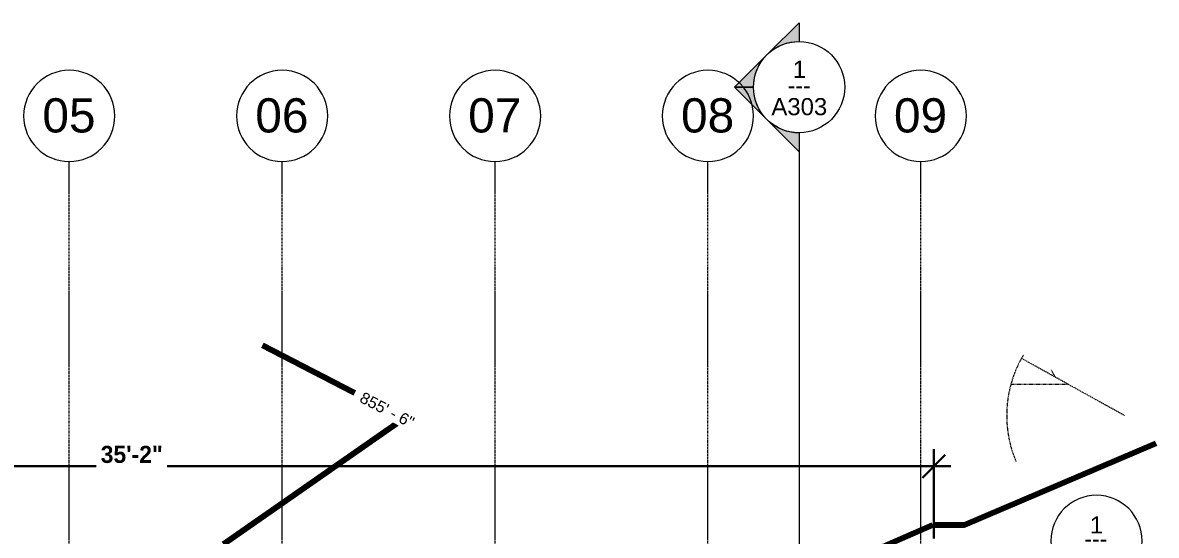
# Model space of a CAD drawing. Header units: inches. Extents: x -3276 to -1817, y 8217 to 9015.
# Drawn here: x -2282 to -1983.8, y 8880.4 to 9015.2 of the extents above; entities that cross this region are included whole.
import ezdxf

# ---------------------------------------------------------------- set-up
doc = ezdxf.new("R2010")
doc.units = ezdxf.units.IN
doc.header["$MEASUREMENT"] = 0
doc.linetypes.add('Dash', pattern=[0.25, 0.125, -0.125])
doc.linetypes.add('Grid Line 1_2_', pattern=[0.875, 0.5, -0.125, 0.125, -0.125])
for name, color, linetype, lineweight in [('A-ANNO-DIMS-1', 211, 'Continuous', 30), ('A-ANNO-SYMB', 150, 'Continuous', 9), ('A-DETL-GENF', 92, 'Continuous', 9), ('A-DETL-GENF-HDLN', 1, 'Dash', 9), ('C-TOPO-LABL', 7, 'Continuous', 9), ('C-TOPO-MAJR', 7, 'Continuous', 80), ('G-ANNO-SYMB-1', 111, 'Continuous', 9), ('S-GRID-1', 1, 'Grid Line 1_2_', 9), ('S-GRID-IDEN', 1, 'Continuous', 9)]:
    doc.layers.add(name, color=color, linetype=linetype, lineweight=lineweight)
doc.styles.add('Arial', font='arial.ttf', dxfattribs={"height": 3})
doc.styles.add('Arial_1', font='arial.ttf', dxfattribs={"height": 9})
doc.styles.add('Arial_2', font='arial.ttf', dxfattribs={"height": 4.5})
doc.styles.add('Century Gothic_1', font='ufonts.com_century-gothic.ttf', dxfattribs={"height": 4.5})
doc.styles.add('Century Gothic_2', font='ufonts.com_century-gothic.ttf', dxfattribs={"height": 0.09375})
doc.styles.add('Century Gothic_B', font='GOTHICB.TTF', dxfattribs={"height": 4.5})
doc.dimstyles.new('OD__1__Tol__', dxfattribs={"dimscale": 12, "dimtxt": 4.698757, "dimasz": 0.5, "dimexe": 0.375, "dimexo": 0.25, "dimgap": 0.0625, "dimtad": 1, "dimdec": 0, "dimzin": 3, "dimdsep": 46, "dimlunit": 4, "dimtxsty": 'Century Gothic_B', "dimblk1": 'OBLIQUE', "dimblk2": 'OBLIQUE', "dimsah": 1, "dimcen": 0.09, "dimdle": 0.375, "dimazin": 0, "dimtfac": 1, "dimtdec": 4, "dimtix": 1, "dimtmove": 0, "dimatfit": 3, "dimfxl": 1, "dimtvp": 1, "dimtfill": 1, "dimfrac": 2, "dimtolj": 1, "dimtzin": 0, "dimlwd": 30, "dimlwe": 30, "dimarcsym": 2})

# ---------------------------------------------------------------- blocks, each defined once
blk = doc.blocks.new('fraser photina 26748 - fraser photina 26748-1770216-FLOOR PLAN - 1ST FLOOR')
at = {"layer": 'A-DETL-GENF-HDLN'}
for p, q in [((8.17, 14.74), (8.17, 29.9)), ((0, 0), (15.03, 27.11)), ((10.08, 18.19), (12.05, 19.33))]:
    blk.add_line(p, q, dxfattribs=at)
blk.add_arc((0, 0), 31, 59.1134, 113.0318, dxfattribs=at)
blk = doc.blocks.new('_Oblique')
at = {"color": 0, "linetype": 'ByBlock', "lineweight": -2}
blk.add_line((-0.5, -0.5), (0.5, 0.5), dxfattribs=at)
blk = doc.blocks.new('DIMBLOCK3-FLOOR PLAN - 1ST FLOOR')
at = {"layer": 'A-ANNO-DIMS-1', "color": 0, "lineweight": 30, "transparency": 16777216}
for p, q in [((-2464.34, 8879.57), (-2464.34, 8903.06)), ((-2042.34, 8879.57), (-2042.34, 8903.06)), ((-2468.84, 8898.56), (-2037.84, 8898.56))]:
    blk.add_line(p, q, dxfattribs=at)
at = {"layer": 'Defpoints', "color": 0, "transparency": 16777216}
for p in [(-2042.34, 8898.56), (-2464.34, 8876.57), (-2042.34, 8876.57)]:
    blk.add_point(p, dxfattribs=at)
at = {"layer": 'A-ANNO-DIMS-1', "color": 0, "lineweight": 30, "transparency": 16777216, "xscale": 5.999999999999999, "yscale": 5.999999999999999, "zscale": 5.999999999999999, "rotation": 180}
blk.add_blockref('_Oblique', (-2464.34, 8898.56), dxfattribs=at)
at = {"layer": 'A-ANNO-DIMS-1', "color": 0, "lineweight": 30, "transparency": 16777216, "xscale": 5.999999999999999, "yscale": 5.999999999999999, "zscale": 5.999999999999999}
blk.add_blockref('_Oblique', (-2042.34, 8898.56), dxfattribs=at)
at = {"layer": 'A-ANNO-DIMS-1', "color": 0, "transparency": 16777216, "insert": (-2253.34, 8901.67), "char_height": 4.5, "attachment_point": 5, "style": 'Century Gothic_B', "bg_fill": 3, "box_fill_scale": 1.25, "bg_fill_color": 256, "bg_fill_true_color": 13158600, "bg_fill_transparency": 0}
blk.add_mtext('\\A1;35\'-2"', dxfattribs=at)
blk = doc.blocks.new('Section - Section Head - Filled-22785-FLOOR PLAN - 1ST FLOOR')
at = {"layer": 'G-ANNO-SYMB-1'}
h = blk.add_hatch(color=256, dxfattribs=at)
edge = h.paths.add_edge_path(flags=0)
edge.add_line((-0.4268, 0.1768), (-0.25, 0.3536))
edge.add_line((-0.25, 0.3536), (-0.25, 0.25))
edge.add_arc((-0.25, 0), 0.25, 90, 135)
h = blk.add_hatch(color=256, dxfattribs=at)
edge = h.paths.add_edge_path(flags=0)
edge.add_arc((-0.25, 0), 0.25, 45, 90)
edge.add_line((-0.25, 0.25), (-0.25, 0.3536))
edge.add_line((-0.25, 0.3536), (-0.0732, 0.1768))
h = blk.add_hatch(color=256, dxfattribs=at)
edge = h.paths.add_edge_path(flags=0)
edge.add_arc((-0.25, 0), 0.2503, 137.9216, 180)
edge.add_line((-0.5003, 0), (-0.6036, 0))
edge.add_line((-0.6036, 0), (-0.4358, 0.1678))
h = blk.add_hatch(color=256, dxfattribs=at)
edge = h.paths.add_edge_path(flags=0)
edge.add_line((-0.0642, 0.1678), (0.1036, 0))
edge.add_line((0.1036, 0), (0.0003, 0))
edge.add_arc((-0.25, 0), 0.2503, 0, 42.0784)
for p, q in [((-0.25, 0.3536), (-0.4268, 0.1768)), ((-0.25, 0.25), (-0.25, 0.3536)), ((-0.0732, 0.1768), (-0.25, 0.3536)), ((-0.25, 0.3536), (-0.25, 0.25)), ((-0.4358, 0.1678), (-0.6036, 0)), ((0.1036, 0), (-0.0642, 0.1678)), ((-0.6036, 0), (-0.5003, 0)), ((0.0003, 0), (0.1036, 0))]:
    blk.add_line(p, q, dxfattribs=at)
for centre, radius, start, end in [((-0.2503, 0), 0.25, 360, 180), ((-0.25, 0), 0.25, 90, 135), ((-0.25, 0), 0.25, 45, 90), ((-0.25, 0), 0.2503, 137.9216, 180), ((-0.25, 0), 0.2503, 0, 42.0784), ((-0.2503, 0), 0.25, 180, 360)]:
    blk.add_arc(centre, radius, start, end, dxfattribs=at)
blk = doc.blocks.new('Grid - Grid Head - Circle-50561-FLOOR PLAN - 1ST FLOOR')
at = {"layer": 'S-GRID-IDEN'}
for start, end in [(360, 180), (180, 360)]:
    blk.add_arc((0, 0), 0.25, start, end, dxfattribs=at)
blk = doc.blocks.new('Floor Plan - Callout Head-565430-FLOOR PLAN - 1ST FLOOR')
at = {"layer": 'A-ANNO-SYMB'}
for start, end in [(360, 180), (180, 360)]:
    blk.add_arc((0, 0), 0.25, start, end, dxfattribs=at)
at = {"layer": 'A-ANNO-SYMB', "insert": (-0.0662, 0.0585), "char_height": 0.09375, "width": 0.160969, "attachment_point": 1, "style": 'Century Gothic_2'}
blk.add_mtext('---', dxfattribs=at)

msp = doc.modelspace()

# ---------------------------------------------------------------- linework, layer by layer
at = {"layer": 'C-TOPO-MAJR'}
msp.add_line((-2057.68391, 8876.56938), (-2042.57339, 8883.174), dxfattribs=at)
at = {"layer": 'C-TOPO-MAJR', "flags": 128}
for points in [[(-2229.18832, 8878.06938), (-2181.77461, 8911.0958), (-2218.92202, 8930.3504)], [(-2042.57332, 8883.174), (-2034.30357, 8883.17709), (-1983.82776, 8904.63852)]]:
    msp.add_lwpolyline(points, dxfattribs=at)

# ---------------------------------------------------------------- block references
at = {"layer": 'A-ANNO-SYMB', "xscale": 47.99999999999997, "yscale": 47.99999999999997, "zscale": 47.99999999999997}
msp.add_blockref('Floor Plan - Callout Head-565430-FLOOR PLAN - 1ST FLOOR', (-1999.56707, 8878.94416), dxfattribs=at)
at = {"layer": 'A-DETL-GENF', "rotation": 89.9999999999999}
msp.add_blockref('fraser photina 26748 - fraser photina 26748-1770216-FLOOR PLAN - 1ST FLOOR', (-1992.1946, 8911.92522), dxfattribs=at)
at = {"layer": 'G-ANNO-SYMB-1', "extrusion": (0, 0, -1), "xscale": 47.99999999999997, "yscale": 47.99999999999997, "zscale": 47.99999999999997, "rotation": 270.0000000000005}
msp.add_blockref('Section - Section Head - Filled-22785-FLOOR PLAN - 1ST FLOOR', (2077.79874, 8986.27216), dxfattribs=at)
at = {"layer": 'S-GRID-IDEN', "xscale": 47.99999999999997, "yscale": 47.99999999999997, "zscale": 47.99999999999997}
for p in [(-2269.77418, 8990.71797), (-2213.77418, 8990.71797), (-2157.77418, 8990.71797), (-2101.77418, 8990.71797), (-2045.77418, 8990.71797)]:
    msp.add_blockref('Grid - Grid Head - Circle-50561-FLOOR PLAN - 1ST FLOOR', p, dxfattribs=at)

# ---------------------------------------------------------------- texts
at = {"layer": 'A-ANNO-SYMB', "insert": (-2001.31203, 8885.39378), "char_height": 4.5, "width": 4.242, "attachment_point": 1, "style": 'Arial_2'}
msp.add_mtext('1', dxfattribs=at)
at = {"layer": 'G-ANNO-SYMB-1', "char_height": 4.5, "attachment_point": 1}
for s, insert, width, style in [('1', (-2079.45923, 9005.22648), 4.242, 'Arial_2'), ('---', (-2080.78488, 9000.97314), 7.7265, 'Century Gothic_1'), ('A303', (-2085.08127, 8995.40836), 17.877, 'Arial_2')]:
    msp.add_mtext(s, dxfattribs=dict(at, insert=insert, width=width, style=style))
at = {"layer": 'S-GRID-IDEN', "char_height": 9, "width": 16.968, "attachment_point": 1, "style": 'Arial_1'}
for s, insert in [('05', (-2276.84421, 8995.36194)), ('06', (-2220.84421, 8995.36194)), ('07', (-2164.84421, 8995.36194)), ('08', (-2108.84421, 8995.36194)), ('09', (-2052.84421, 8995.36194))]:
    msp.add_mtext(s, dxfattribs=dict(at, insert=insert))

# ---------------------------------------------------------------- next in the draw order: texts
at = {"layer": 'C-TOPO-LABL', "insert": (-2193.31487, 8918.81231), "char_height": 3, "width": 21.1900029, "attachment_point": 1, "rotation": 332.6009631, "line_spacing_factor": 0.941778, "style": 'Arial', "bg_fill": 3, "box_fill_scale": 1.25, "bg_fill_color": 256, "bg_fill_true_color": 13158600, "bg_fill_transparency": 0}
msp.add_mtext(' 855\' - 6" ', dxfattribs=at)

# ---------------------------------------------------------------- next in the draw order: dimensions: what is measured, and where the dimension line sits
at = {"layer": 'A-ANNO-DIMS-1'}
dim = msp.add_linear_dim(base=(-2042.33668, 8898.55968), p1=(-2464.33668, 8876.56938), p2=(-2042.33668, 8876.56938), dimstyle='OD__1__Tol__', override={"dimpost": '<>', "dimfxl": 422}, dxfattribs=at)
dim.commit()
dim.dimension.update_dxf_attribs({"geometry": 'DIMBLOCK3-FLOOR PLAN - 1ST FLOOR', "text_midpoint": (-2253.33668, 8901.67287)})

# ---------------------------------------------------------------- next in the draw order: linework, layer by layer
at = {"layer": 'G-ANNO-SYMB-1'}
msp.add_line((-2077.79874, 8986.27216), (-2077.79874, 8246.43536), dxfattribs=at)
at = {"layer": 'S-GRID-1'}
for p, q in [((-2269.77418, 8289.59722), (-2269.77418, 8978.71797)), ((-2213.77418, 8289.59722), (-2213.77418, 8978.71797)), ((-2157.77418, 8289.59722), (-2157.77418, 8978.71797)), ((-2101.77418, 8289.59722), (-2101.77418, 8978.71797)), ((-2045.77418, 8289.59722), (-2045.77418, 8978.71797))]:
    msp.add_line(p, q, dxfattribs=at)

doc.saveas('drawing.dxf')
